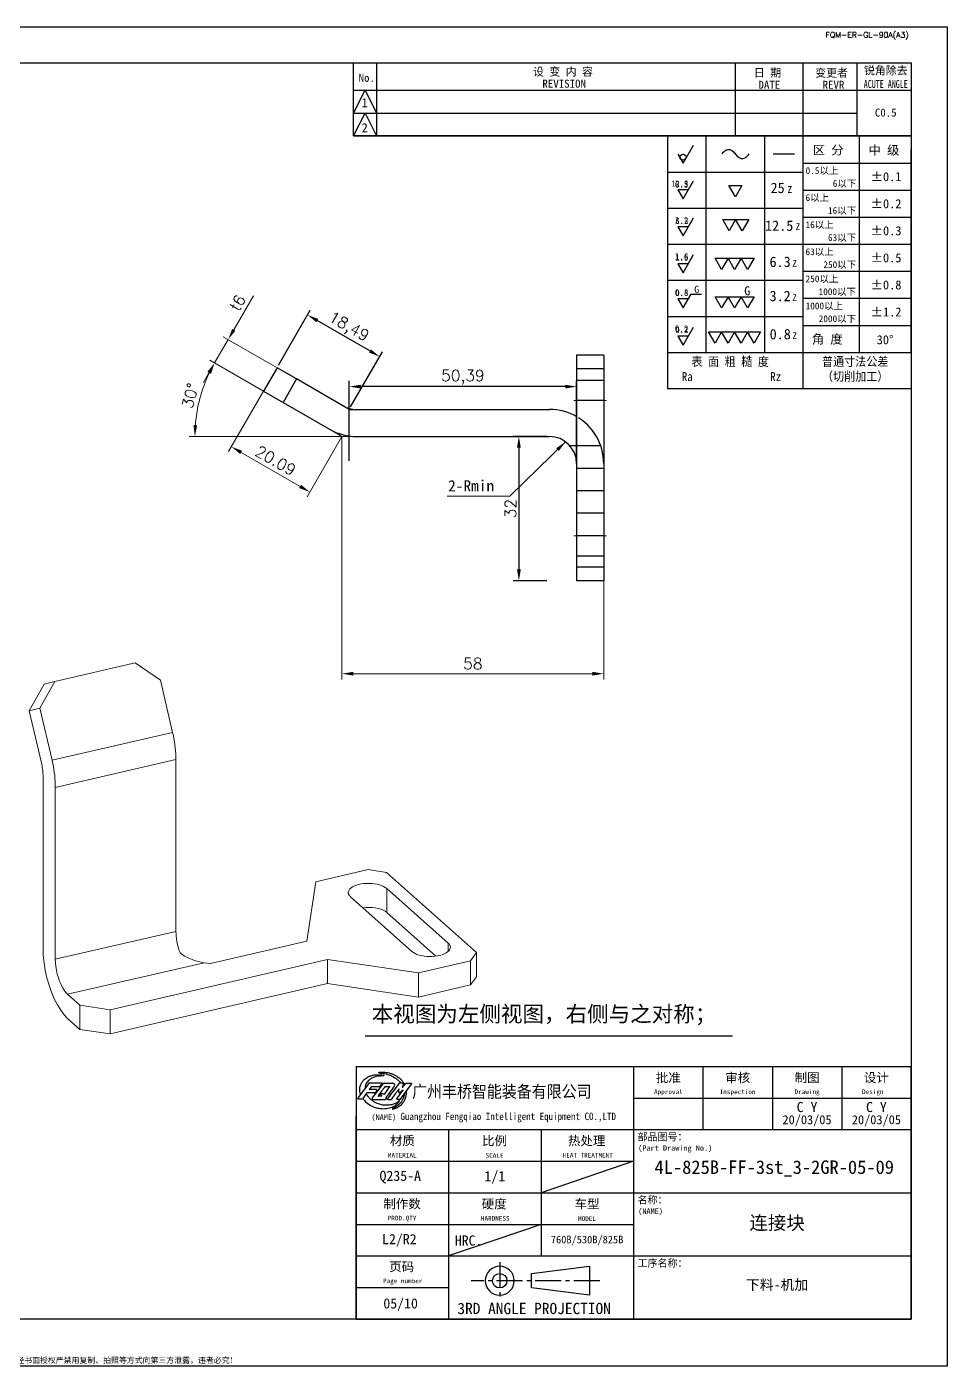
# Model space of a CAD drawing. Header units: millimetres. Extents: x -162325 to -83245, y 277409 to 326486.
# Drawn here: x -158408.8 to -158204.8, y 298313.6 to 298610.6 of the extents above; entities that cross this region are included whole.
import ezdxf
from ezdxf.enums import TextEntityAlignment as Align

# ---------------------------------------------------------------- set-up
doc = ezdxf.new("R2010")
doc.units = ezdxf.units.MM
for name, pattern in [('CENTER2', [28.575, 19.05, -3.175, 3.175, -3.175]), ('DASHDOT', [18.5, 12, -3, 0.5, -3]), ('DASHED', [15, 12, -3]), ('DASHED2', [9.525, 6.35, -3.175])]:
    doc.linetypes.add(name, pattern=pattern)
for name, color, linetype, lineweight in [('A3', 3, 'Continuous', 20), ('中心线', 2, 'CENTER2', 13), ('尺寸线', 3, 'Continuous', 13), ('文字', 1, 'Continuous', 13), ('细实线', 4, 'Continuous', 25), ('虚线', 2, 'DASHED2', 25)]:
    doc.layers.add(name, color=color, linetype=linetype, lineweight=lineweight)
doc.layers.add('Dim', color=3, linetype='Continuous')
doc.layers.add('MARK', color=7, linetype='Continuous')
doc.styles.add('CH-1', font='')
doc.styles.add('MX_NOTE_STANDARD', font='txt.shx', dxfattribs={"bigfont": 'extfont.shx'})
doc.styles.get("Standard").update_dxf_attribs({"font": 'txt', "bigfont": 'gbcbig.shx'})
doc.styles.add('工程字', font='')
doc.styles.get('CH-1').set_extended_font_data('SimSun')
doc.styles.get('工程字').set_extended_font_data('SimSun')
doc.dimstyles.new('ISO-25', dxfattribs={"dimtxt": 2.5, "dimasz": 2.5, "dimexe": 1.25, "dimexo": 0.625, "dimtad": 1, "dimtxsty": 'Standard', "dimcen": 2.5, "dimadec": 0, "dimazin": 0, "dimtfac": 1, "dimtmove": 0, "dimatfit": 3, "dimfxl": 0, "dimarcsym": 0})
doc.dimstyles.new('副本01', dxfattribs={"dimtxt": 2.5, "dimasz": 2.5, "dimexe": 1.25, "dimexo": 0, "dimgap": 1, "dimtad": 1, "dimdsep": 46, "dimtxsty": 'Standard', "dimcen": 1, "dimclrd": 3, "dimclre": 3, "dimclrt": 1, "dimadec": 1, "dimazin": 2, "dimtfac": 1, "dimtmove": 0, "dimatfit": 3, "dimfxl": 0, "dimtolj": 1, "dimlwd": -1, "dimlwe": -1, "dimarcsym": 0})
doc.dimstyles.new('副本01$0', dxfattribs={"dimtxt": 2.5, "dimasz": 2.5, "dimexe": 1.25, "dimexo": 0, "dimgap": 1, "dimtad": 1, "dimdsep": 46, "dimtxsty": 'Standard', "dimcen": 1, "dimclrd": 3, "dimclre": 3, "dimclrt": 1, "dimadec": 1, "dimazin": 2, "dimtfac": 1, "dimtmove": 0, "dimatfit": 3, "dimfxl": 0, "dimtolj": 1, "dimlwd": -1, "dimlwe": -1, "dimarcsym": 0})

# ---------------------------------------------------------------- blocks, each defined once
blk = doc.blocks.new('FSF34')
at = {"color": 7}
for p, q in [((58710.38, -3538.77), (58728.2, -3534.65)), ((58728.2, -3534.65), (58733.79, -3538.49)), ((58708.02, -3539.35), (58704.7, -3545.25)), ((58710.38, -3538.77), (58707.06, -3544.67)), ((58708.02, -3539.35), (58710.38, -3538.77)), ((58733.79, -3538.49), (58736.48, -3550.06)), ((58704.7, -3545.25), (58707.06, -3544.67)), ((58707.4, -3556.81), (58704.7, -3545.25)), ((58707.06, -3544.67), (58709.75, -3556.24)), ((58709.75, -3556.24), (58736.48, -3550.06)), ((58710.48, -3562.24), (58737.21, -3556.06)), ((58737.21, -3556.06), (58737.21, -3594.18)), ((58707.76, -3597.93), (58707.76, -3559.81)), ((58710.48, -3562.24), (58710.48, -3600.36)), ((58779.83, -3580.49), (58768.25, -3583.17)), ((58779.83, -3580.49), (58783.87, -3581.09)), ((58783.87, -3581.09), (58803.84, -3598.89)), ((58768.25, -3583.17), (58766.23, -3596.38)), ((58783.92, -3589.99), (58783.92, -3584.64)), ((58797.54, -3596.78), (58783.92, -3584.64)), ((58775.91, -3586.5), (58789.53, -3598.63)), ((58794.79, -3599.67), (58783.92, -3589.99)), ((58710.48, -3600.36), (58737.21, -3594.18)), ((58744.85, -3601.32), (58766.23, -3596.38)), ((58797.54, -3598.63), (58797.54, -3596.78)), ((58803.84, -3598.89), (58802.53, -3600.72)), ((58803.84, -3604.23), (58803.84, -3598.89)), ((58713.21, -3608.13), (58743.5, -3601.13)), ((58770.77, -3600.42), (58722.66, -3611.55)), ((58743.5, -3601.13), (58744.85, -3601.32)), ((58770.77, -3605.77), (58770.77, -3600.42)), ((58770.77, -3600.42), (58790.95, -3603.4)), ((58790.95, -3603.4), (58802.53, -3600.72)), ((58802.53, -3606.06), (58802.53, -3600.72)), ((58790.95, -3608.74), (58790.95, -3603.4)), ((58803.84, -3604.23), (58802.53, -3606.06)), ((58715.93, -3610.56), (58713.21, -3608.13)), ((58770.77, -3605.77), (58722.66, -3616.9)), ((58770.77, -3605.77), (58790.95, -3608.74)), ((58790.95, -3608.74), (58802.53, -3606.06)), ((58715.93, -3610.56), (58715.93, -3615.91)), ((58715.93, -3610.56), (58722.66, -3611.55)), ((58715.93, -3615.91), (58713.21, -3613.48)), ((58722.66, -3611.55), (58722.66, -3616.9)), ((58715.93, -3615.91), (58722.66, -3616.9))]:
    blk.add_line(p, q, dxfattribs=at)
for points in [[(58737.21, -3556.06), (58737.21, -3555.43), (58737.18, -3554.78), (58737.13, -3554.12), (58737.07, -3553.46), (58736.99, -3552.78), (58736.89, -3552.11), (58736.77, -3551.42), (58736.64, -3550.74), (58736.48, -3550.06)], [(58707.76, -3559.81), (58707.76, -3559.5), (58707.74, -3559.17), (58707.72, -3558.85), (58707.69, -3558.51), (58707.65, -3558.18), (58707.6, -3557.84), (58707.54, -3557.5), (58707.47, -3557.15), (58707.4, -3556.81)], [(58710.48, -3562.24), (58710.48, -3561.61), (58710.45, -3560.96), (58710.4, -3560.31), (58710.34, -3559.64), (58710.26, -3558.97), (58710.16, -3558.29), (58710.04, -3557.61), (58709.91, -3556.92), (58709.75, -3556.24)], [(58783.92, -3584.64), (58783.62, -3584.41), (58783.24, -3584.19), (58782.81, -3584.01), (58782.33, -3583.84), (58781.8, -3583.71), (58781.24, -3583.62), (58780.65, -3583.55), (58780.06, -3583.53), (58779.46, -3583.54), (58778.86, -3583.58), (58778.29, -3583.66), (58777.75, -3583.78), (58777.24, -3583.93), (58776.78, -3584.1), (58776.38, -3584.3), (58776.04, -3584.53), (58775.77, -3584.77), (58775.57, -3585.03), (58775.46, -3585.3), (58775.42, -3585.57)], [(58775.42, -3585.57), (58775.42, -3585.68), (58775.44, -3585.78), (58775.47, -3585.89), (58775.51, -3585.99), (58775.57, -3586.1), (58775.64, -3586.2), (58775.71, -3586.3), (58775.8, -3586.4), (58775.91, -3586.5)], [(58783.92, -3589.99), (58783.57, -3589.72), (58783.12, -3589.48), (58782.6, -3589.28), (58782.01, -3589.11), (58781.38, -3588.98), (58780.71, -3588.9), (58780.03, -3588.87), (58779.34, -3588.89), (58778.66, -3588.95)], [(58737.21, -3594.18), (58737.23, -3594.69), (58737.26, -3595.21), (58737.32, -3595.75), (58737.4, -3596.3), (58737.51, -3596.84), (58737.63, -3597.39), (58737.78, -3597.93), (58737.94, -3598.46), (58738.12, -3598.97)], [(58707.76, -3597.93), (58707.82, -3599.5), (58707.98, -3601.14), (58708.25, -3602.81), (58708.63, -3604.48), (58709.09, -3606.12), (58709.64, -3607.69), (58710.26, -3609.16), (58710.95, -3610.5), (58711.67, -3611.68), (58712.43, -3612.68), (58713.21, -3613.48)], [(58738.12, -3598.97), (58738.63, -3599.32), (58739.16, -3599.65), (58739.73, -3599.95), (58740.32, -3600.22), (58740.93, -3600.47), (58741.56, -3600.68), (58742.2, -3600.86), (58742.85, -3601.01), (58743.5, -3601.13)], [(58789.53, -3598.63), (58789.83, -3598.87), (58790.21, -3599.08), (58790.64, -3599.27), (58791.12, -3599.43), (58791.65, -3599.56), (58792.21, -3599.66), (58792.8, -3599.72), (58793.39, -3599.75), (58793.99, -3599.74), (58794.59, -3599.69), (58795.16, -3599.61), (58795.7, -3599.49), (58796.21, -3599.35), (58796.67, -3599.17), (58797.07, -3598.97), (58797.41, -3598.74), (58797.68, -3598.5), (58797.88, -3598.24), (58797.99, -3597.98), (58798.03, -3597.7)], [(58798.03, -3597.7), (58798.03, -3597.6), (58798.01, -3597.49), (58797.98, -3597.38), (58797.94, -3597.28), (58797.88, -3597.18), (58797.81, -3597.07), (58797.74, -3596.97), (58797.65, -3596.87), (58797.54, -3596.78)], [(58710.48, -3600.36), (58710.51, -3601.15), (58710.59, -3601.96), (58710.73, -3602.8), (58710.92, -3603.64), (58711.15, -3604.45), (58711.42, -3605.24), (58711.74, -3605.97), (58712.08, -3606.64), (58712.44, -3607.23), (58712.82, -3607.73), (58713.21, -3608.13)]]:
    blk.add_lwpolyline(points, dxfattribs=at)
blk = doc.blocks.new('A$C2CD672AE')
for p, q in [((-218.5, 8), (201.5, 8)), ((201.5, 8), (201.5, -289)), ((-193.5, 0), (193.5, 0)), ((69.95, -16.21), (69.95, 0)), ((69.95, 0), (181.5, 0)), ((69.95, 0), (181.5, 0)), ((69.95, 0), (181.5, 0)), ((69.95, 0), (181.5, 0)), ((75.02, 0), (75.02, -16.21)), ((154.5, 0), (154.5, -16.21)), ((154.5, 0), (154.5, -16.21)), ((154.5, 0), (154.5, -16.21)), ((154.5, 0), (154.5, -16.21)), ((154.5, 0), (154.5, -16.21)), ((169.5, 0), (169.5, -16.21)), ((169.5, 0), (169.5, -16.21)), ((169.5, 0), (169.5, -16.21)), ((169.5, 0), (169.5, -16.21)), ((169.5, 0), (169.5, -16.21)), ((181.5, 0), (181.5, -16.21)), ((181.5, 0), (181.5, -16.21)), ((181.5, 0), (181.5, -16.21)), ((181.5, 0), (181.5, -16.21)), ((181.5, 0), (181.5, -16.21)), ((193.5, 0), (193.5, -278.55)), ((69.95, -11.14), (72.49, -6.07)), ((69.95, -6.07), (181.5, -6.07)), ((69.95, -6.07), (181.5, -6.07)), ((69.95, -6.07), (181.5, -6.07)), ((69.95, -6.07), (181.5, -6.07)), ((72.49, -6.07), (75.02, -11.14)), ((181.5, -6.07), (193.5, -6.07)), ((181.5, -6.07), (193.5, -6.07)), ((181.5, -6.07), (193.5, -6.07)), ((181.5, -6.07), (193.5, -6.07)), ((69.95, -16.21), (72.49, -11.14)), ((69.95, -11.14), (181.5, -11.14)), ((69.95, -11.14), (181.5, -11.14)), ((69.95, -11.14), (181.5, -11.14)), ((69.95, -11.14), (181.5, -11.14)), ((72.49, -11.14), (75.02, -16.21)), ((69.95, -16.21), (193.5, -16.21)), ((193.5, -16.21), (69.95, -16.21)), ((69.95, -16.21), (193.5, -16.21)), ((193.5, -278.55), (-193.5, -278.55)), ((201.5, -289), (-218.5, -289))]:
    blk.add_line(p, q)
at = {"style": 'CH-1'}
for s, height, p in [('No.', 1.775, (72.85, -3.33)), ('设 变 内 容', 1.775, (116.34, -1.91)), ('日 期', 1.775, (161.67, -2.16)), ('变更者', 1.775, (175.88, -2.16)), ('锐角除去', 1.775, (187.88, -1.63)), ('REVISION', 1.775, (116.61, -4.62)), ('DATE', 1.775, (162.09, -4.87)), ('REVR', 1.775, (176.3, -4.87)), ('1', 2.03, (72.4, -8.84)), ('C0.5', 1.775, (187.88, -11.03)), ('2', 2.03, (72.4, -14.39))]:
    blk.add_text(s, height=height, dxfattribs=at).set_placement(p, align=Align.MIDDLE)
at = {"style": 'CH-1', "width": 0.7}
blk.add_text('ACUTE ANGLE', height=1.7746, dxfattribs=at).set_placement((187.88, -4.69), align=Align.MIDDLE)
at = {"char_height": 1.25}
for s, insert, width, attachment_point in [('{\\Ftxt,@extfont2|c134;FQM-ER-GL-90A(A3)}', (183.75, 6), 39, 5), ('{\\fSimSun|b1|i0|c134|p2;此设计产权为广州丰桥智能装备有限公司所有，未经书面授权严禁用复制、拍照等方式向第三方泄露，违者必究!}', (0, -288.5), 387, 8)]:
    blk.add_mtext(s, dxfattribs=dict(at, insert=insert, width=width, attachment_point=attachment_point))
blk = doc.blocks.new('A$C32AF00EF')
for p, q in [((0, 0), (2.89, 5)), ((-1.44, 2.5), (0, 0))]:
    blk.add_line(p, q)
blk.add_circle((0, 1.67), 0.833)
blk = doc.blocks.new('A$C553B2148')
for p, q in [((1.44, 0), (-1.44, 0)), ((-1.44, 0), (0, -2.5)), ((0, -2.5), (2.89, 2.5))]:
    blk.add_line(p, q)
at = {"style": 'MX_NOTE_STANDARD'}
blk.add_attdef('12.5', text='', height=1.75, dxfattribs=at).set_placement((1.44, 0.28), align=Align.BOTTOM_RIGHT)
blk = doc.blocks.new('A$C1377093C')
for p, q in [((0, 0), (-1.44, 2.5)), ((-1.44, 2.5), (1.44, 2.5)), ((1.44, 2.5), (0, 0))]:
    blk.add_line(p, q)
blk = doc.blocks.new('A$C6D2D6B6B')
for p, q in [((0, 0), (-1.44, 2.5)), ((-1.44, 2.5), (1.44, 2.5)), ((1.44, 2.5), (0, 0)), ((1.44, 2.5), (4.33, 2.5)), ((2.89, 0), (1.44, 2.5)), ((4.33, 2.5), (2.89, 0))]:
    blk.add_line(p, q)
blk = doc.blocks.new('A$C62DD302B')
for p, q in [((-2.89, 0), (-4.33, 2.5)), ((-4.33, 2.5), (-1.44, 2.5)), ((-1.44, 2.5), (-2.89, 0)), ((-1.44, 2.5), (1.44, 2.5)), ((0, 0), (-1.44, 2.5)), ((1.44, 2.5), (0, 0)), ((2.89, 0), (1.44, 2.5)), ((1.44, 2.5), (4.33, 2.5)), ((4.33, 2.5), (2.89, 0))]:
    blk.add_line(p, q)
blk = doc.blocks.new('A$C077E39D2')
for p, q in [((-4.33, -2.5), (-5.77, 0)), ((-5.77, 0), (-2.89, 0)), ((-2.89, 0), (-4.33, -2.5)), ((-2.89, 0), (0, 0)), ((-1.44, -2.5), (-2.89, 0)), ((0, 0), (-1.44, -2.5)), ((1.44, -2.5), (0, 0)), ((0, 0), (2.89, 0)), ((2.89, 0), (1.44, -2.5)), ((4.33, -2.5), (2.89, 0)), ((2.89, 0), (5.77, 0)), ((5.77, 0), (4.33, -2.5))]:
    blk.add_line(p, q)
blk = doc.blocks.new('A$C09D43E00')
for p, q in [((0, 0), (1.78, 3.08)), ((1.78, 3.08), (4.07, 3.08)), ((1.15, 2), (-1.15, 2)), ((-1.15, 2), (0, 0))]:
    blk.add_line(p, q)
at = {"style": 'MX_NOTE_STANDARD'}
blk.add_attdef('12.5', text='', height=1.4, dxfattribs=at).set_placement((1.15, 2.22), align=Align.BOTTOM_RIGHT)
at = {"layer": '细实线', "color": 0, "style": 'CH-1'}
blk.add_text('G', height=1.6, dxfattribs=at).set_placement((2.47, 3.33))
blk = doc.blocks.new('A$C339E5D7D')
for p, q in [((-2.89, 0), (-4.33, 2.5)), ((-4.33, 2.5), (-1.44, 2.5)), ((-1.44, 2.5), (-2.89, 0)), ((-1.44, 2.5), (1.44, 2.5)), ((0, 0), (-1.44, 2.5)), ((1.44, 2.5), (0, 0)), ((2.89, 0), (1.44, 2.5)), ((1.44, 2.5), (4.33, 2.5)), ((4.33, 2.5), (2.89, 0))]:
    blk.add_line(p, q)
at = {"layer": '细实线', "color": 0, "style": 'CH-1'}
blk.add_text('G', height=2, dxfattribs=at).set_placement((2.13, 2.81))
blk = doc.blocks.new('54')
for p, q in [((5360.79, 6053.19), (5468.79, 6053.19)), ((5468.79, 6047.19), (5468.79, 5957.19)), ((5468.79, 6047.19), (5468.79, 5957.19)), ((5468.79, 5957.19), (5468.79, 6047.19)), ((5468.79, 6047.19), (5468.79, 5957.19)), ((5468.79, 6047.19), (5468.79, 5957.19)), ((5468.79, 6047.19), (5468.79, 5957.19)), ((5468.79, 6047.19), (5468.79, 5957.19)), ((5468.79, 6047.19), (5468.79, 5957.19)), ((5468.79, 6047.19), (5468.79, 5957.19)), ((5468.79, 5957.19), (5468.79, 6047.19)), ((5468.79, 6047.19), (5468.79, 5957.19)), ((5468.79, 6047.19), (5468.79, 5957.19)), ((5468.79, 6047.19), (5468.79, 5957.19)), ((5468.79, 6047.19), (5468.79, 5957.19))]:
    blk.add_line(p, q)
at = {"layer": '细实线', "color": 0, "linetype": 'Continuous'}
for p, q in [((5360.79, 6053.19), (5360.79, 5941.19)), ((5377.79, 6053.19), (5377.79, 5957.19)), ((5403.79, 6053.19), (5403.79, 5957.19)), ((5420.79, 6053.19), (5420.79, 5941.19)), ((5445.79, 6053.19), (5445.79, 5957.19)), ((5468.79, 6053.19), (5468.79, 5941.19)), ((5468.79, 6047.19), (5468.79, 5957.19)), ((5468.79, 6047.19), (5468.79, 5957.19)), ((5468.79, 6047.19), (5468.79, 5957.19)), ((5407.7, 6045.29), (5417.04, 6045.29)), ((5420.79, 6041.19), (5468.79, 6041.19)), ((5360.79, 6037.19), (5420.79, 6037.19)), ((5420.79, 6029.19), (5468.79, 6029.19)), ((5360.79, 6021.19), (5420.79, 6021.19)), ((5420.79, 6017.19), (5468.79, 6017.19)), ((5360.79, 6005.19), (5420.79, 6005.19)), ((5420.79, 6005.19), (5468.79, 6005.19)), ((5360.79, 5989.19), (5420.79, 5989.19)), ((5420.79, 5993.19), (5468.79, 5993.19)), ((5420.79, 5981.19), (5468.79, 5981.19)), ((5360.79, 5973.19), (5420.79, 5973.19)), ((5420.79, 5969.19), (5468.79, 5969.19)), ((5360.79, 5957.19), (5468.79, 5957.19)), ((5360.79, 5957.19), (5468.79, 5957.19)), ((5360.79, 5941.19), (5468.79, 5941.19))]:
    blk.add_line(p, q, dxfattribs=at)
at = {"layer": '细实线', "color": 0, "linetype": 'Continuous', "start_tangent": (0.606347, 0.7952), "end_tangent": (0.584547, 0.81136)}
blk.add_spline([(5384.88, 6045.23), (5386.3, 6046.61), (5387.98, 6047.24), (5389.51, 6046.59), (5390.93, 6045.19), (5392.37, 6043.78), (5393.91, 6043.13), (5395.61, 6043.82), (5397.01, 6045.27)], degree=3, dxfattribs=at)
for name, p, xscale, yscale, zscale in [('A$C32AF00EF', (5367.73, 6041.13), 1.600000000000364, 1.600000000000364, 1.600000000000364), ('A$C1377093C', (5390.94, 6026.26), 2, 2, 2), ('A$C6D2D6B6B', (5388.15, 6011.08), 2, 2, 2), ('A$C62DD302B', (5390.57, 5993.94), 2, 2, 2), ('A$C077E39D2', (5390.57, 5966.26), 2, 2, 2)]:
    blk.add_blockref(name, p, dxfattribs=dict(xscale=xscale, yscale=yscale, zscale=zscale))
ref = blk.add_blockref('A$C553B2148', (5367.73, 6029.35), dxfattribs=dict(xscale=1.600000000000364, yscale=1.600000000000364, zscale=1.600000000000364))
ref.add_attrib('12.5', '12.5', dxfattribs={"height": 2.8, "style": 'CH-1'}).set_placement((5370.04, 6029.8), align=Align.BOTTOM_RIGHT)
ref = blk.add_blockref('A$C553B2148', (5367.73, 6012.86), dxfattribs=dict(xscale=1.600000000000364, yscale=1.600000000000364, zscale=1.600000000000364))
ref.add_attrib('12.5', '6.3', dxfattribs={"height": 2.8, "style": 'CH-1'}).set_placement((5370.04, 6013.31), align=Align.BOTTOM_RIGHT)
ref = blk.add_blockref('A$C553B2148', (5367.73, 5996.56), dxfattribs=dict(xscale=1.600000000000364, yscale=1.600000000000364, zscale=1.600000000000364))
ref.add_attrib('12.5', '1.6', dxfattribs={"height": 2.8, "style": 'CH-1'}).set_placement((5370.04, 5997.01), align=Align.BOTTOM_RIGHT)
at = {"lineweight": 35}
ref = blk.add_blockref('A$C09D43E00', (5367.73, 5976.92), dxfattribs=dict(at, xscale=2, yscale=2, zscale=2))
ref.add_attrib('12.5', '0.8', dxfattribs={"height": 2.8, "style": 'CH-1'}).set_placement((5370.04, 5981.37), align=Align.BOTTOM_RIGHT)
at = {"lineweight": 35, "xscale": 2, "yscale": 2, "zscale": 2}
blk.add_blockref('A$C339E5D7D', (5390.57, 5976.92), dxfattribs=at)
ref = blk.add_blockref('A$C553B2148', (5367.73, 5964.47), dxfattribs=dict(xscale=1.600000000000364, yscale=1.600000000000364, zscale=1.600000000000364))
ref.add_attrib('12.5', '0.2', dxfattribs={"height": 2.8, "style": 'CH-1'}).set_placement((5370.04, 5964.92), align=Align.BOTTOM_RIGHT)
at = {"style": 'CH-1', "width": 0.9}
for s, p in [('表 面 粗 糙 度', (5388.59, 5953.25)), ('普通寸法公差', (5444.02, 5953.25)), ('Ra              Rz', (5389.17, 5946.45)), ('（切削加工）', (5444.02, 5946.67))]:
    blk.add_text(s, height=4, dxfattribs=at).set_placement(p, align=Align.MIDDLE)
at = {"layer": '细实线', "color": 0, "style": 'CH-1'}
for s, height, p in [('区 分', 4, (5432.03, 6046.97)), ('中 级', 4, (5456.79, 6046.97)), ('0.5以上', 3, (5429.3, 6037.89)), ('6以下', 3, (5439.3, 6032.14)), ('6以上', 3, (5427.22, 6025.89)), ('16以下', 3, (5438.2, 6020.14)), ('16以上', 3, (5428.26, 6013.89)), ('63以下', 3, (5438.2, 6008.14)), ('63以上', 3, (5428.26, 6001.89)), ('250以下', 3, (5437.19, 5996.14)), ('250以上', 3, (5429.3, 5989.89)), ('1000以下', 3, (5436.08, 5984.14)), ('1000以上', 3, (5430.33, 5977.89)), ('2000以下', 3, (5436.13, 5972.14)), ('角 度', 4, (5431.63, 5963.15))]:
    blk.add_text(s, height=height, dxfattribs=at).set_placement(p, align=Align.MIDDLE)
for s, height, p in [('%%P0.1', 4, (5450.91, 6033.15)), ('6.3', 2.944, (5364.07, 6030.28)), ('25', 4.6, (5406.51, 6027.88)), ('Z', 3, (5414, 6027.96)), ('%%P0.2', 4, (5450.91, 6021.15)), ('3.2', 2.944, (5364.07, 6014.28)), ('12.5', 4.6, (5404.08, 6011.13)), ('Z', 3, (5417.58, 6011.47)), ('%%P0.3', 4, (5450.91, 6009.15)), ('1.6', 2.944, (5364.07, 5998.28)), ('6.3', 4.6, (5406.05, 5995.09)), ('%%P0.5', 4, (5450.91, 5997.15)), ('Z', 3, (5416.15, 5995.17)), ('%%P0.8', 4, (5450.91, 5985.15)), ('0.8', 2.944, (5364.07, 5982.28)), ('3.2', 4.6, (5406.05, 5979.93)), ('Z', 3, (5416.15, 5980.01)), ('%%P1.2', 4, (5450.91, 5973.15)), ('0.2', 2.944, (5364.07, 5966.28)), ('0.8', 4.6, (5406.1, 5963)), ('Z', 3, (5416.15, 5963.08)), ('30°', 4, (5453.55, 5960.81))]:
    blk.add_text(s, height=height, dxfattribs=at).set_placement(p)
blk = doc.blocks.new('A$C34C2392C')
at = {"linetype": 'CENTER2', "ltscale": 0.3}
for p, q in [((-5.53, 4.13), (-5.53, -4.13)), ((16.64, 0), (-11.88, 0))]:
    blk.add_line(p, q, dxfattribs=at)
for p, q in [((1.54, 1.6), (14.34, 3.2)), ((14.34, 3.2), (14.34, -3.2)), ((1.54, -1.6), (1.54, 1.6)), ((14.34, -3.2), (1.54, -1.6))]:
    blk.add_line(p, q)
for radius in [3.2, 1.6]:
    blk.add_arc((-5.53, 0), radius, 0, 359.9894)
blk = doc.blocks.new('A$C67844AE1')
for p, q in [((-492, 112), (0, 112)), ((-246, 112), (-246, -112)), ((-184.5, 112), (-184.5, 56)), ((-123, 112), (-123, 56)), ((-61.5, 112), (-61.5, 56)), ((0, -112), (0, 112)), ((-246, 84), (0, 84)), ((-492, 68), (-492, -112)), ((-492, 68), (-492, -112)), ((-492, -112), (-492, 68)), ((-492, 68), (-492, -112)), ((-492, 68), (-492, -112)), ((-492, 68), (-492, -112)), ((-492, 68), (-492, -112)), ((-492, 68), (-492, -112)), ((-492, 68), (-492, -112)), ((-492, -112), (-492, 68)), ((-492, 68), (-492, -112)), ((-492, 68), (-492, -112)), ((-492, 68), (-492, -112)), ((-492, 68), (-492, -112)), ((-492, 56), (0, 56)), ((-410, 56), (-410, -112)), ((-328, 56), (-328, -56)), ((-492, 28), (-246, 28)), ((-492, 0), (0, 0)), ((-492, -28), (-246, -28)), ((-492, -56), (0, -56)), ((-492, -84), (-410, -84)), ((-492, -112), (0, -112))]:
    blk.add_line(p, q)
at = {"color": 4, "ltscale": 0.5}
for p, q in [((-468.4, 96.5), (-477.7, 84.1)), ((-467.1, 97.2), (-459.4, 97.2)), ((-451, 97.2), (-453.6, 97.2)), ((-452.7, 83.1), (-442.9, 96.3)), ((-447.5, 97.2), (-443.3, 97.2)), ((-482.7, 88.4), (-486.5, 83.4)), ((-478.7, 93.9), (-480.4, 91.7)), ((-473.8, 90.8), (-475.1, 88.9)), ((-469.3, 85.8), (-472.6, 85.8)), ((-469.2, 85.9), (-470.1, 87.3)), ((-467.8, 87.8), (-469.9, 87.8)), ((-467.8, 87.8), (-467.4, 87.1)), ((-487, 83.1), (-490.1, 83.1)), ((-477, 82.8), (-466, 82.8)), ((-463.8, 82.8), (-461.4, 82.8))]:
    blk.add_line(p, q, dxfattribs=at)
for centre, radius, start, end in [((-480, 96.4), 1.09, 90, 143.2146), ((-469.2, 97.2), 0.219, 322.847, 90), ((-467.1, 95.6), 1.64, 90, 143.1791), ((-459.4, 95.6), 1.64, 323.504, 90), ((-453.6, 96.7), 0.547, 90, 142.7605), ((-443.3, 96.6), 0.547, 323.5154, 90), ((-490.1, 83.7), 0.547, 143.2146, 270), ((-487, 83.7), 0.547, 270, 322.7804), ((-482.3, 88.1), 0.547, 90, 142.7804), ((-480.4, 91.7), 0.0547, 142.9576, 270), ((-478.7, 93.9), 0.0547, 90, 142.9576), ((-477, 83.6), 0.821, 143.1791, 270), ((-472.6, 85.8), 0.0547, 143.2802, 270), ((-471.7, 94.5), 0.547, 270, 322.847), ((-469.3, 85.8), 0.0547, 270, 30.8735), ((-467.4, 87.1), 0.0547, 209.8404, 323.8117), ((-466.4, 94.1), 0.0547, 90, 143.2802), ((-463.8, 83.4), 0.547, 142.7605, 270), ((-462.2, 94.1), 0.0547, 323.8117, 90), ((-455.8, 83.1), 0.274, 143.387, 270), ((-454.1, 91.8), 0.137, 354.5829, 143.4402), ((-450.5, 90.9), 0.137, 323.3038, 127.2693), ((-461.4, 83.6), 0.821, 270, 323.3415), ((-453.1, 83.4), 0.547, 270, 323.5154)]:
    blk.add_arc(centre, radius, start, end, dxfattribs=at)
at = {"color": 3, "ltscale": 0.5}
for points, knots in [([(-471.9, 106.8), (-471.9, 106.8), (-471.9, 106.9), (-471.1, 106.9), (-470.1, 107), (-468.3, 106.9), (-466.3, 106.9), (-463.9, 106.7), (-461.4, 105.9), (-458.9, 105.1), (-456.8, 104), (-455, 102.8), (-453.4, 101.6), (-451.6, 99.9), (-450.3, 98.1), (-449.4, 96.7), (-449.1, 95.9), (-449, 95.7)], [0, 0, 0, 0, 0.013513, 0.041806, 0.340693, 0.661167, 1.001786, 1.450195, 1.93793, 2.441413, 2.919246, 3.201062, 3.624217, 4.053268, 4.510623, 4.853859, 4.962074, 4.962074, 4.962074, 4.962074]), ([(-488, 87.4), (-488.3, 88.2), (-488.6, 89.5), (-488.8, 91.4), (-488.7, 93), (-488.5, 94.5), (-488, 95.9), (-487.3, 97.3), (-486.5, 98.5), (-485.6, 99.9), (-484.1, 101.2), (-482.1, 102.5), (-479.6, 103.7), (-476.6, 104.5), (-473.5, 104.7), (-470.8, 104.7), (-469, 104.5), (-468.1, 104.3), (-467.6, 104.2), (-467.4, 104.1), (-467.4, 103.8), (-467.5, 103.6), (-467.7, 103.6), (-467.8, 103.6)], [0.033361, 0.033361, 0.033361, 0.033361, 0.471833, 0.793856, 1.06763, 1.327784, 1.632518, 1.904259, 2.171672, 2.434164, 2.811787, 3.221221, 3.771763, 4.287691, 4.918993, 5.487196, 5.736969, 5.935719, 6.004988, 6.011363, 6.068145, 6.111246, 6.151841, 6.151841, 6.151841, 6.151841]), ([(-467.8, 103.6), (-468.7, 103.6), (-471.1, 103.6), (-474.8, 103.2), (-478.3, 101.8), (-481.1, 99.8), (-483, 97.3), (-484, 94.8), (-484, 93.4), (-483.9, 92.9)], [0, 0, 0, 0, 0.511401, 1.333961, 2.006207, 2.544799, 3.201133, 3.690752, 3.982461, 3.982461, 3.982461, 3.982461]), ([(-486.1, 83.9), (-485.6, 83.2), (-484.1, 81), (-480.4, 78), (-475.7, 75.7), (-470.4, 74.5), (-465.2, 74.6), (-460.4, 75.6), (-456.8, 77.7), (-454.7, 79.8), (-453.7, 81.1), (-453.4, 81.9), (-453.8, 82), (-453.8, 81.9), (-453.9, 81.8)], [0.008574, 0.008574, 0.008574, 0.008574, 0.511088, 1.461558, 2.551285, 3.372869, 4.408758, 5.360341, 6.07413, 6.646139, 6.965728, 7.014048, 7.055407, 7.097199, 7.097199, 7.097199, 7.097199]), ([(-453.9, 81.8), (-454.2, 81.5), (-455.1, 80.3), (-457.5, 79.1), (-460.3, 78.2), (-463.1, 77.6), (-465.7, 77.6), (-468.2, 77.7), (-470.3, 78.3), (-472.4, 78.9), (-474.6, 79.8), (-476.8, 81.1), (-479, 82.6), (-480.7, 84.6), (-482.1, 86.3), (-482.8, 87.5), (-483, 88)], [0, 0, 0, 0, 0.227272, 0.804496, 1.430419, 1.862632, 2.367125, 2.88024, 3.204387, 3.579335, 4.036384, 4.516387, 4.985288, 5.507707, 5.907232, 6.223175, 6.223175, 6.223175, 6.223175]), ([(-449.4, 87.5), (-449.5, 86.9), (-449.6, 86.1), (-449.9, 84.8), (-450.4, 83.8), (-450.8, 82.6), (-451.5, 81.6), (-452.2, 80.2), (-453.2, 79.2), (-454.3, 78), (-455.6, 77.1), (-457, 76.1), (-458.4, 75.4), (-459.2, 74.9), (-459.9, 74.7), (-459.9, 74.2), (-459.7, 74.2), (-459.5, 74.2)], [0.004933, 0.004933, 0.004933, 0.004933, 0.333622, 0.498315, 0.724349, 0.934741, 1.17012, 1.401267, 1.780901, 1.94954, 2.292483, 2.648069, 2.865789, 3.139575, 3.199954, 3.253921, 3.331828, 3.331828, 3.331828, 3.331828]), ([(-459.5, 74.2), (-459.1, 74.3), (-457.8, 74.6), (-455.9, 75.5), (-453.8, 76.8), (-452, 78), (-450.5, 79.8), (-449.2, 81.6), (-448.2, 83.9), (-447.3, 86.8), (-447.3, 89.1), (-447.3, 90.4)], [0, 0, 0, 0, 0.196818, 0.752706, 1.133972, 1.558354, 1.94217, 2.414014, 2.774875, 3.316286, 4.02771, 4.02771, 4.02771, 4.02771])]:
    blk.add_open_spline(points, degree=3, knots=knots, dxfattribs=at)
at = {"color": 4, "ltscale": 0.5}
for points, knots in [([(-480.8, 97), (-480.9, 96.9), (-481, 96.8), (-481.1, 96.7), (-484.3, 92.4), (-487.4, 88.2), (-490.6, 84)], [-0.084236, -0.084236, -0.084236, -0.084236, 0, 0, 0, 2.885251, 2.885251, 2.885251, 2.885251]), ([(-480, 97.5), (-479.8, 97.5), (-479.7, 97.5), (-479.5, 97.5), (-479.5, 97.5), (-479.5, 97.5), (-479.5, 97.5), (-476.4, 97.5), (-473.2, 97.5), (-470.1, 97.5), (-470.1, 97.5), (-470.1, 97.5), (-470.1, 97.5), (-469.8, 97.5), (-469.5, 97.5), (-469.2, 97.5)], [-0.077734, -0.077734, -0.077734, -0.077734, 0, 0, 0, 0, 0, 0, 1.729211, 1.729211, 1.729211, 1.729211, 1.729211, 1.729211, 1.885805, 1.885805, 1.885805, 1.885805]), ([(-469, 97.1), (-469.2, 96.9), (-469.4, 96.7), (-469.5, 96.5), (-469.5, 96.5), (-469.5, 96.5), (-469.5, 96.5), (-470, 95.8), (-470.6, 95.1), (-471.1, 94.4), (-471.1, 94.4), (-471.1, 94.4), (-471.1, 94.4), (-471.2, 94.3), (-471.2, 94.3), (-471.3, 94.2)], [-0.1423966, -0.1423966, -0.1423966, -0.1423966, 0, 0, 0, 0, 0, 0, 0.4822707, 0.4822707, 0.4822707, 0.4822707, 0.4822707, 0.4822707, 0.529029, 0.529029, 0.529029, 0.529029]), ([(-454.1, 97), (-454.2, 96.8), (-454.4, 96.6), (-454.5, 96.4), (-457.7, 92.2), (-460.8, 88.1), (-464, 84), (-464, 83.9), (-464.1, 83.8), (-464.2, 83.7)], [-0.140102, -0.140102, -0.140102, -0.140102, 0, 0, 0, 2.844058, 2.844058, 2.844058, 2.913465, 2.913465, 2.913465, 2.913465]), ([(-451, 97.2), (-451, 97.2), (-450.8, 97.2), (-450.4, 97), (-450.2, 96.5), (-450.3, 95.9), (-450.5, 95.2), (-450.8, 94.5), (-451, 94), (-451.1, 93.7), (-451.1, 93.6), (-451, 93.6), (-450.8, 93.6), (-450.5, 94), (-450, 94.6), (-449.2, 95.5), (-448.6, 96.3), (-448, 96.8), (-447.7, 97.1), (-447.5, 97.2)], [0, 0, 0, 0, 0.047379, 0.11361, 0.198731, 0.32589, 0.467244, 0.599055, 0.733672, 0.758899, 0.77069, 0.790267, 0.820293, 0.867992, 1.054564, 1.278066, 1.476304, 1.62487, 1.711224, 1.711224, 1.711224, 1.711224]), ([(-471.7, 94), (-471.7, 94), (-471.7, 94), (-471.8, 94), (-471.8, 94), (-471.8, 94), (-471.8, 94), (-474.1, 94), (-476.4, 94), (-478.7, 94)], [-0.012966, -0.012966, -0.012966, -0.012966, 0, 0, 0, 0, 0, 0, 1.257183, 1.257183, 1.257183, 1.257183]), ([(-469.9, 87.8), (-470, 87.8), (-470, 87.8), (-470.1, 87.7), (-470.2, 87.7), (-470.2, 87.6), (-470.2, 87.5), (-470.1, 87.4), (-470.1, 87.3), (-470.1, 87.3)], [0, 0, 0, 0, 0.0189462, 0.0330559, 0.0436533, 0.0575788, 0.0766083, 0.0956988, 0.1082528, 0.1082528, 0.1082528, 0.1082528]), ([(-456, 83.3), (-455.9, 83.5), (-455.7, 83.7), (-455.6, 83.9), (-455.6, 83.9), (-455.6, 83.9), (-455.6, 83.9), (-453.8, 86.2), (-452.1, 88.5), (-450.4, 90.9)], [-0.132838, -0.132838, -0.132838, -0.132838, 0, 0, 0, 0, 0, 0, 1.591518, 1.591518, 1.591518, 1.591518])]:
    blk.add_open_spline(points, degree=3, knots=knots, dxfattribs=at)
at = {"color": 3, "ltscale": 0.5}
blk.add_spline([(-471.9, 106.8), (-471.8, 106.5), (-471.3, 106.3), (-470, 106.2), (-468.7, 106), (-466.8, 105.7), (-464.7, 105.2), (-462.9, 104.7), (-461.1, 104), (-459.4, 103.1), (-457.9, 102.2), (-455.3, 100.3), (-454.1, 99.3), (-453.6, 98.7), (-452.3, 97.2)], degree=3, dxfattribs=at)
at = {"color": 4, "ltscale": 0.5}
for points in [[(-476, 88.6), (-478.1, 88.6), (-480.2, 88.6), (-482.3, 88.6)], [(-474.4, 91.6), (-476.4, 91.6), (-478.4, 91.6), (-480.4, 91.6)], [(-466.4, 94.2), (-468.5, 91.4), (-470.5, 88.6), (-472.6, 85.9)], [(-462.2, 94.1), (-463.9, 91.8), (-465.6, 89.4), (-467.3, 87.1)], [(-466.4, 94.2), (-465, 94.2), (-463.6, 94.2), (-462.2, 94.2)], [(-458.1, 94.6), (-460.6, 91.2), (-463.1, 87.8), (-465.6, 84.4)], [(-454.2, 91.9), (-456, 89.4), (-457.9, 86.9), (-460.7, 83.1)], [(-454.1, 89.6), (-454.1, 90.3), (-454, 91.1), (-453.9, 91.8)], [(-453.1, 89.1), (-452.3, 89.7), (-451.4, 90.4), (-450.6, 91.1)], [(-455.8, 82.9), (-454.9, 82.9), (-454, 82.9), (-453.1, 82.9)]]:
    blk.add_open_spline(points, degree=3, dxfattribs=at)
for points in [[(-476, 88.6), (-475.6, 88.6), (-475.4, 88.7), (-475.3, 88.7), (-475.1, 88.9)], [(-473.8, 90.8), (-473.7, 91), (-473.7, 91.2), (-473.8, 91.4), (-474, 91.5), (-474.2, 91.6), (-474.4, 91.6)], [(-465.6, 84.4), (-465.6, 84.3), (-465.6, 84.2), (-465.5, 84), (-465.4, 83.8), (-465.2, 83.4), (-465.1, 83.3), (-465.1, 83.1), (-465.4, 83), (-465.7, 82.9), (-466, 82.8)], [(-454.1, 89.6), (-454.2, 89.2), (-454.1, 89), (-454, 88.8), (-453.8, 88.8), (-453.6, 88.8), (-453.4, 88.9), (-453.1, 89.1)]]:
    blk.add_spline(points, degree=3, dxfattribs=at)
at = {"layer": '细实线', "color": 0, "linetype": 'Continuous'}
for p, q in [((-492, 112), (-492, 56)), ((-492, 68), (-492, -112)), ((-492, 68), (-492, -112)), ((-492, 68), (-492, -112))]:
    blk.add_line(p, q, dxfattribs=at)
at = {"lineweight": 35, "xscale": 4, "yscale": 4, "zscale": 4}
blk.add_blockref('A$C34C2392C', (-342.6, -78), dxfattribs=at)
at = {"style": 'CH-1'}
for s, height, p in [('批准', 8.11, (-215.2, 102.3)), ('审核', 8.11, (-153.8, 102.3)), ('制图', 8.11, (-92.2, 102.3)), ('设计', 8.11, (-30.8, 102.3)), ('Approval', 4.06, (-215.2, 89.1)), ('Inspection', 4.06, (-153.8, 89.1)), ('Drawing', 4.06, (-92.2, 89.1)), ('Design  ', 4.06, (-30.8, 89.1)), ('比例', 8.11, (-369.3, 46.3)), ('MATERIAL', 4.06, (-451.1, 33.3)), ('SCALE', 4.06, (-369.3, 33.1)), ('制作数', 8.11, (-451.3, -9.7)), ('车型', 8.11, (-287.3, -9.7)), ('PROD.QTY', 4.06, (-451.3, -22.9)), ('MODEL', 4.06, (-287.3, -22.9)), ('3RD ANGLE PROJECTION', 10, (-334.2, -102.6))]:
    blk.add_text(s, height=height, dxfattribs=at).set_placement(p, align=Align.MIDDLE)
at = {"lineweight": 35, "style": 'CH-1'}
for s, height, p in [('(NAME)', 4.87, (-478.4, 64.7)), ('部品图号：', 6.49, (-242.5, 46.4)), ('(Part Drawing No.)', 4.868, (-241.9, 37.3)), ('名称：', 6.49, (-242.5, -9.6)), ('(NAME)', 4.87, (-241.9, -18.7)), ('工序名称：', 6.49, (-242.5, -65.6))]:
    blk.add_text(s, height=height, dxfattribs=at).set_placement(p)
at = {"style": 'CH-1'}
blk.add_text('材质', height=8.11, dxfattribs=at).set_placement((-462.1, 42.2))
at = {"lineweight": 35, "style": 'CH-1'}
for s, height, p in [('热处理', 8.11, (-287.6, 46.3)), ('HEAT TREATMENT', 4.055, (-286.7, 33.3)), ('硬度', 8.11, (-369.6, -9.7)), ('HARDNESS', 4.06, (-368.7, -22.7)), ('HRC.', 9, (-392.3, -42.3, -1000.3)), ('页码', 8.11, (-451.6, -65.7)), ('Page number', 4.055, (-450.7, -78.7))]:
    blk.add_text(s, height=height, dxfattribs=at).set_placement(p, align=Align.MIDDLE)
at = {"layer": 'MARK', "style": 'CH-1', "width": 0.9}
blk.add_text('广州丰桥智能装备有限公司', height=10.8, dxfattribs=at).set_placement((-442.4, 84.4))
at = {"layer": 'MARK', "insert": (-452.7, 71), "char_height": 6.5, "width": 556.951, "attachment_point": 1, "style": 'CH-1'}
blk.add_mtext('{\\W0.9;Guangzhou Fengqiao Intelligent Equipment CO.,LTD}', dxfattribs=at)
blk = doc.blocks.new('1：1横')
blk.add_blockref('A$C2CD672AE', (-8412.44, 515.87))
for name, p, xscale, yscale, zscale in [('54', (-10953.34, -2526.94), 0.5, 0.5, 0.5), ('A$C67844AE1', (-8218.94, 265.32), 0.25, 0.25, 0.25)]:
    blk.add_blockref(name, p, dxfattribs=dict(xscale=xscale, yscale=yscale, zscale=zscale))
blk = doc.blocks.new('车型')
at = {"layer": '文字', "color": 1, "linetype": 'Continuous', "style": 'CH-1'}
blk.add_text('760B/530B/825B', height=1.6875, dxfattribs=at).set_placement((-10.31, 3.5, -250.08), align=Align.MIDDLE)
blk = doc.blocks.new('工序名称')
at = {"layer": '文字', "color": 1, "linetype": 'Continuous', "style": 'CH-1'}
blk.add_text('下料-机加', height=2.25, dxfattribs=at).set_placement((-29.69, -6.35, -250.08), align=Align.MIDDLE)
blk = doc.blocks.new('设计人员')
at = {"layer": '文字', "color": 1, "linetype": 'Continuous', "style": 'CH-1'}
blk.add_text('C Y', height=2.25, dxfattribs=at).set_placement((-7.69, -1.99), align=Align.MIDDLE)
blk = doc.blocks.new('出图人员')
at = {"layer": '文字', "color": 1, "linetype": 'Continuous', "style": 'CH-1'}
blk.add_text('C Y', height=2.25, dxfattribs=at).set_placement((-7.69, -1.99), align=Align.MIDDLE)
blk = doc.blocks.new('出图日期')
at = {"layer": '文字', "color": 1, "linetype": 'Continuous', "style": 'CH-1'}
blk.add_text('20/03/05', height=2, dxfattribs=at).set_placement((-7.69, 2.04), align=Align.MIDDLE)
blk = doc.blocks.new('设计日期')
at = {"layer": '文字', "color": 1, "linetype": 'Continuous', "style": 'CH-1'}
blk.add_text('20/03/05', height=2, dxfattribs=at).set_placement((-7.69, 2.04), align=Align.MIDDLE)
blk = doc.blocks.new('*D187')
at = {"layer": 'Defpoints', "color": 0, "transparency": 16777216}
for p in [(-158338.91, 298519.79), (-158280.91, 298487.79), (-158280.91, 298467.17)]:
    blk.add_point(p, dxfattribs=at)
at = {"layer": '尺寸线', "color": 3, "transparency": 16777216}
for p, q in [((-158338.91, 298519.79), (-158338.91, 298465.92)), ((-158280.91, 298487.79), (-158280.91, 298465.92)), ((-158336.41, 298467.17), (-158283.41, 298467.17))]:
    blk.add_line(p, q, dxfattribs=at)
for points in [[(-158336.41, 298467.59), (-158336.41, 298466.76), (-158338.91, 298467.17)], [(-158283.41, 298467.59), (-158283.41, 298466.76), (-158280.91, 298467.17)]]:
    blk.add_solid(points, dxfattribs=at)
at = {"layer": '尺寸线', "color": 1, "transparency": 16777216, "insert": (-158309.91, 298469.42), "char_height": 2.5, "attachment_point": 5}
blk.add_mtext('\\A1;58', dxfattribs=at)
blk = doc.blocks.new('*D188')
at = {"layer": 'Defpoints', "color": 0, "transparency": 16777216}
for p in [(-158356.31, 298529.83), (-158338.91, 298519.79), (-158346.03, 298507.46)]:
    blk.add_point(p, dxfattribs=at)
at = {"layer": '尺寸线', "color": 3, "transparency": 16777216}
for p, q in [((-158356.31, 298529.83), (-158364.05, 298516.42)), ((-158338.91, 298519.79), (-158346.65, 298506.38)), ((-158361.26, 298516.26), (-158348.19, 298508.71))]:
    blk.add_line(p, q, dxfattribs=at)
for points in [[(-158361.06, 298516.62), (-158361.47, 298515.9), (-158363.43, 298517.51)], [(-158347.99, 298509.07), (-158348.4, 298508.35), (-158346.03, 298507.46)]]:
    blk.add_solid(points, dxfattribs=at)
at = {"layer": '尺寸线', "color": 1, "transparency": 16777216, "insert": (-158353.6, 298514.43), "char_height": 2.5, "attachment_point": 5, "rotation": 330}
blk.add_mtext('\\A1;20.09', dxfattribs=at)
blk = doc.blocks.new('*D189')
at = {"layer": 'Defpoints', "color": 0, "transparency": 16777216}
for p in [(-158369.54, 298530.93), (-158356.31, 298529.83), (-158351.98, 298527.33), (-158335.7, 298519.79), (-158292.91, 298519.79)]:
    blk.add_point(p, dxfattribs=at)
at = {"layer": '尺寸线', "color": 3, "transparency": 16777216}
for p, q in [((-158356.31, 298529.83), (-158368.22, 298536.71)), ((-158338.91, 298519.79), (-158372.76, 298519.79))]:
    blk.add_line(p, q, dxfattribs=at)
blk.add_arc((-158338.91, 298519.79), 32.6, 154.3953, 175.6047, dxfattribs=at)
for points in [[(-158368.68, 298534.07), (-158367.94, 298533.68), (-158367.14, 298536.08)], [(-158371, 298522.27), (-158371.83, 298522.3), (-158371.51, 298519.79)]]:
    blk.add_solid(points, dxfattribs=at)
at = {"layer": '尺寸线', "color": 1, "transparency": 16777216, "insert": (-158372.57, 298528.8), "char_height": 2.5, "attachment_point": 5, "rotation": 75}
blk.add_mtext('\\A1;30°', dxfattribs=at)
blk = doc.blocks.new('*D190')
at = {"layer": 'Defpoints', "color": 0, "transparency": 16777216}
for p in [(-158364.14, 298541.28), (-158353.31, 298535.03), (-158356.31, 298529.83)]:
    blk.add_point(p, dxfattribs=at)
at = {"layer": '尺寸线', "color": 3, "transparency": 16777216}
for p, q in [((-158362.89, 298543.45), (-158358.56, 298550.95)), ((-158353.31, 298535.03), (-158365.22, 298541.91)), ((-158367.14, 298536.08), (-158364.14, 298541.28)), ((-158356.31, 298529.83), (-158368.22, 298536.71)), ((-158368.39, 298533.92), (-158369.64, 298531.75))]:
    blk.add_line(p, q, dxfattribs=at)
for points in [[(-158363.25, 298543.65), (-158362.53, 298543.24), (-158364.14, 298541.28)], [(-158368.75, 298534.13), (-158368.03, 298533.71), (-158367.14, 298536.08)]]:
    blk.add_solid(points, dxfattribs=at)
at = {"layer": '尺寸线', "color": 1, "transparency": 16777216, "insert": (-158362.05, 298549.41), "char_height": 2.5, "attachment_point": 5, "rotation": 60}
blk.add_mtext('\\A1;t6', dxfattribs=at)
blk = doc.blocks.new('*D765')
at = {"color": 0, "lineweight": -2, "transparency": 16777216}
for p, q in [((-158353, 298535.57), (-158345.93, 298547.82)), ((-158332.71, 298538.74), (-158344.39, 298545.49)), ((-158336.99, 298526.33), (-158329.92, 298538.58))]:
    blk.add_line(p, q, dxfattribs=at)
at = {"color": 0, "transparency": 16777216}
for points in [[(-158344.18, 298545.85), (-158344.6, 298545.12), (-158346.55, 298546.74)], [(-158332.5, 298539.1), (-158332.92, 298538.38), (-158330.55, 298537.49)]]:
    blk.add_solid(points, dxfattribs=at)
at = {"layer": 'Defpoints', "color": 0, "transparency": 16777216}
for p in [(-158346.55, 298546.74), (-158353.31, 298535.03), (-158337.3, 298525.79)]:
    blk.add_point(p, dxfattribs=at)
at = {"color": 0, "transparency": 16777216, "insert": (-158337.51, 298543.92), "char_height": 2.5, "attachment_point": 5, "rotation": 330}
blk.add_mtext('18,49', dxfattribs=at)
blk = doc.blocks.new('*D766')
at = {"color": 0, "lineweight": -2, "transparency": 16777216}
for p, q in [((-158337.3, 298514.41), (-158337.3, 298532.09)), ((-158289.41, 298530.84), (-158334.8, 298530.84)), ((-158286.91, 298514.41), (-158286.91, 298532.09))]:
    blk.add_line(p, q, dxfattribs=at)
at = {"color": 0, "transparency": 16777216}
for points in [[(-158334.8, 298531.25), (-158334.8, 298530.42), (-158337.3, 298530.84)], [(-158289.41, 298531.25), (-158289.41, 298530.42), (-158286.91, 298530.84)]]:
    blk.add_solid(points, dxfattribs=at)
at = {"layer": 'Defpoints', "color": 0, "transparency": 16777216}
for p in [(-158337.3, 298530.84), (-158337.3, 298513.79), (-158286.91, 298513.79)]:
    blk.add_point(p, dxfattribs=at)
at = {"color": 0, "transparency": 16777216, "insert": (-158312.11, 298532.92), "char_height": 2.5, "attachment_point": 5}
blk.add_mtext('50,39', dxfattribs=at)
blk = doc.blocks.new('*D767')
at = {"color": 0, "lineweight": -2, "transparency": 16777216}
for p, q in [((-158293.54, 298519.79), (-158300.95, 298519.79)), ((-158299.7, 298517.29), (-158299.7, 298490.29)), ((-158293.54, 298487.79), (-158300.95, 298487.79))]:
    blk.add_line(p, q, dxfattribs=at)
at = {"color": 0, "transparency": 16777216}
for points in [[(-158300.12, 298517.29), (-158299.28, 298517.29), (-158299.7, 298519.79)], [(-158300.12, 298490.29), (-158299.28, 298490.29), (-158299.7, 298487.79)]]:
    blk.add_solid(points, dxfattribs=at)
at = {"layer": 'Defpoints', "color": 0, "transparency": 16777216}
for p in [(-158292.91, 298519.79), (-158299.7, 298487.79), (-158292.91, 298487.79)]:
    blk.add_point(p, dxfattribs=at)
at = {"color": 0, "transparency": 16777216, "insert": (-158301.57, 298503.79), "char_height": 2.5, "attachment_point": 5, "rotation": 90}
blk.add_mtext('32', dxfattribs=at)

msp = doc.modelspace()

# ---------------------------------------------------------------- linework, layer by layer
at = {"color": 7}
for p, q in [((-158280.912, 298537.785), (-158286.912, 298537.785)), ((-158286.912, 298537.785), (-158286.912, 298534.785)), ((-158280.912, 298537.785), (-158280.912, 298534.785)), ((-158353.313, 298535.028), (-158356.313, 298529.832)), ((-158348.983, 298532.528), (-158353.313, 298535.028)), ((-158348.983, 298532.528), (-158351.983, 298527.332)), ((-158337.304, 298525.785), (-158348.983, 298532.528)), ((-158280.912, 298534.785), (-158286.912, 298534.785)), ((-158286.912, 298534.785), (-158286.912, 298490.785)), ((-158280.912, 298534.785), (-158280.912, 298490.785)), ((-158356.313, 298529.832), (-158351.983, 298527.332)), ((-158351.983, 298527.332), (-158341.697, 298521.393)), ((-158337.304, 298525.785), (-158292.912, 298525.785)), ((-158335.697, 298519.785), (-158292.912, 298519.785)), ((-158288.44, 298517.785), (-158286.912, 298517.785)), ((-158280.912, 298513.813), (-158280.912, 298513.785)), ((-158286.912, 298490.785), (-158286.912, 298487.785)), ((-158280.912, 298490.785), (-158286.912, 298490.785)), ((-158280.912, 298490.785), (-158280.912, 298487.785)), ((-158280.912, 298487.785), (-158286.912, 298487.785))]:
    msp.add_line(p, q, dxfattribs=at)
at = {"color": 6, "linetype": 'DASHDOT', "lineweight": 13, "ltscale": 0.6}
for p, q in [((-158338.912, 298519.785), (-158341.697, 298521.393)), ((-158335.697, 298519.785), (-158338.912, 298519.785))]:
    msp.add_line(p, q, dxfattribs=at)
at = {"color": 7}
for centre, radius, start, end in [((-158335.697, 298531.785), 6, 240, 270), ((-158292.912, 298513.785), 12, 60.00019, 90), ((-158335.697, 298531.785), 12, 240, 270), ((-158292.912, 298513.785), 6, 0.20973, 90)]:
    msp.add_arc(centre, radius, start, end, dxfattribs=at)
at = {"layer": 'A3'}
msp.add_lwpolyline([(-158624.773, 298610.625), (-158204.773, 298610.625), (-158204.773, 298313.625), (-158624.773, 298313.625)], close=True, dxfattribs=at)
at = {"layer": 'Dim', "color": 6}
msp.add_line((-158333.762, 298386.855), (-158252.334, 298386.855), dxfattribs=at)
at = {"layer": '中心线', "linetype": 'DASHDOT'}
for p, q in [((-158287.512, 298527.785), (-158280.312, 298527.785)), ((-158287.512, 298497.785), (-158280.312, 298497.785))]:
    msp.add_line(p, q, dxfattribs=at)
at = {"layer": '细实线'}
for p, q in [((-158274.273, 298359.078), (-158294.773, 298352.078)), ((-158294.773, 298345.078), (-158315.273, 298338.078))]:
    msp.add_line(p, q, dxfattribs=at)
at = {"layer": '虚线', "linetype": 'DASHED'}
for p, q in [((-158348.983, 298532.528), (-158351.983, 298527.332)), ((-158286.912, 298532.285), (-158280.912, 298532.285)), ((-158280.912, 298527.785), (-158286.912, 298527.785)), ((-158280.912, 298527.785), (-158286.912, 298527.785)), ((-158286.912, 298517.785), (-158281.598, 298517.785)), ((-158286.912, 298513.785), (-158286.912, 298513.807)), ((-158286.912, 298512.785), (-158280.912, 298512.785)), ((-158286.912, 298507.785), (-158280.912, 298507.785)), ((-158280.912, 298502.785), (-158286.912, 298502.785)), ((-158280.912, 298497.785), (-158286.912, 298497.785)), ((-158280.912, 298497.785), (-158286.912, 298497.785)), ((-158286.912, 298493.285), (-158280.912, 298493.285))]:
    msp.add_line(p, q, dxfattribs=at)
msp.add_arc((-158292.912, 298513.785), 12, 0.13173, 60.00019, dxfattribs=at)

# ---------------------------------------------------------------- block references
at = {"color": 2}
msp.add_blockref('1：1横', (-149993.833, 298086.76), dxfattribs=at)
at = {"layer": '尺寸线'}
msp.add_blockref('FSF34', (-217112.927, 302004.22), dxfattribs=at)
at = {"layer": '细实线'}
for name, p in [('出图人员', (-158228.148, 298373.078)), ('设计人员', (-158212.773, 298373.078)), ('出图日期', (-158228.148, 298366.078)), ('设计日期', (-158212.773, 298366.078)), ('车型', (-158274.273, 298338.078)), ('工序名称', (-158212.773, 298338.078))]:
    msp.add_blockref(name, p, dxfattribs=at)

# ---------------------------------------------------------------- texts
at = {"layer": '尺寸线', "color": 1, "insert": (-158305.191, 298507.583), "char_height": 2.5, "attachment_point": 9, "style": '工程字'}
msp.add_mtext('2-Rmin', dxfattribs=at)
at = {"layer": '文字', "color": 1, "linetype": 'Continuous', "style": 'CH-1'}
for s, height, p in [('4L-825B-FF-3st_3-2GR-05-09', 3, (-158243.103, 298357.496, -250.081)), ('Q235-A', 2.25, (-158325.998, 298355.581, -250.081)), ('1/1', 2.25, (-158305.038, 298355.581, -250.081)), ('连接块', 3, (-158242.465, 298345.466, -250.081)), ('L2/R2', 2.25, (-158326.189, 298341.624, -250.081)), ('05/10', 2.25, (-158325.916, 298327.368, -250.081))]:
    msp.add_text(s, height=height, dxfattribs=at).set_placement(p, align=Align.MIDDLE)
at = {"layer": '文字', "insert": (-158332.33, 298393.492), "char_height": 3.5, "width": 83.0241, "attachment_point": 1, "style": 'CH-1'}
msp.add_mtext('本视图为左侧视图，右侧与之对称；', dxfattribs=at)

# ---------------------------------------------------------------- dimensions: what is measured, and where the dimension line sits
dim = msp.add_aligned_dim(p1=(-158337.304, 298525.785), p2=(-158353.313, 298535.028), distance=-13.519, dimstyle='ISO-25', override={"dimarcsym": 2})
dim.commit()
dim.dimension.update_dxf_attribs({"geometry": '*D765', "text_midpoint": (-158337.508, 298543.918)})
dim = msp.add_linear_dim(base=(-158337.304, 298530.838), p1=(-158286.912, 298513.785), p2=(-158337.304, 298513.785), dimstyle='ISO-25', override={"dimarcsym": 2})
dim.commit()
dim.dimension.update_dxf_attribs({"geometry": '*D766', "text_midpoint": (-158312.108, 298532.922)})
dim = msp.add_linear_dim(base=(-158299.699, 298487.785), p1=(-158292.912, 298519.785), p2=(-158292.912, 298487.785), angle=90, dimstyle='ISO-25', override={"dimarcsym": 2})
dim.commit()
dim.dimension.update_dxf_attribs({"geometry": '*D767', "text_midpoint": (-158301.574, 298503.785)})
at = {"layer": '尺寸线'}
dim = msp.add_aligned_dim(p1=(-158356.313, 298529.832), p2=(-158353.313, 298535.028), distance=12.504, dimstyle='副本01$0', override={"dimpost": 't<>', "dimtxsty": 'Standard'}, dxfattribs=at)
dim.commit()
dim.dimension.update_dxf_attribs({"geometry": '*D190', "text_midpoint": (-158362.049, 298549.406)})
dim = msp.add_angular_dim_2l(base=(-158369.544, 298530.934), line1=((-158335.697, 298519.785), (-158292.912, 298519.785)), line2=((-158356.313, 298529.832), (-158351.983, 298527.332)), dimstyle='副本01', dxfattribs=at)
dim.commit()
dim.dimension.update_dxf_attribs({"geometry": '*D189', "text_midpoint": (-158372.572, 298528.805)})
dim = msp.add_aligned_dim(p1=(-158356.313, 298529.832), p2=(-158338.912, 298519.785), distance=-14.233, dimstyle='副本01$0', dxfattribs=at)
dim.commit()
dim.dimension.update_dxf_attribs({"geometry": '*D188', "text_midpoint": (-158353.604, 298514.431)})
dim = msp.add_linear_dim(base=(-158280.912, 298467.172), p1=(-158338.912, 298519.785), p2=(-158280.912, 298487.785), dimstyle='副本01$0', dxfattribs=at)
dim.commit()
dim.dimension.update_dxf_attribs({"geometry": '*D187', "text_midpoint": (-158309.912, 298469.422)})

# ---------------------------------------------------------------- leaders
at = {"layer": '尺寸线', "annotation_type": 0, "has_hookline": 1, "hookline_direction": 1, "text_width": 10.433}
msp.add_leader([(-158289.354, 298518.617), (-158301.691, 298506.583), (-158304.191, 298506.583)], dimstyle='副本01', override={"dimgap": 1, "dimtad": 1}, dxfattribs=at)

doc.saveas('drawing.dxf')
